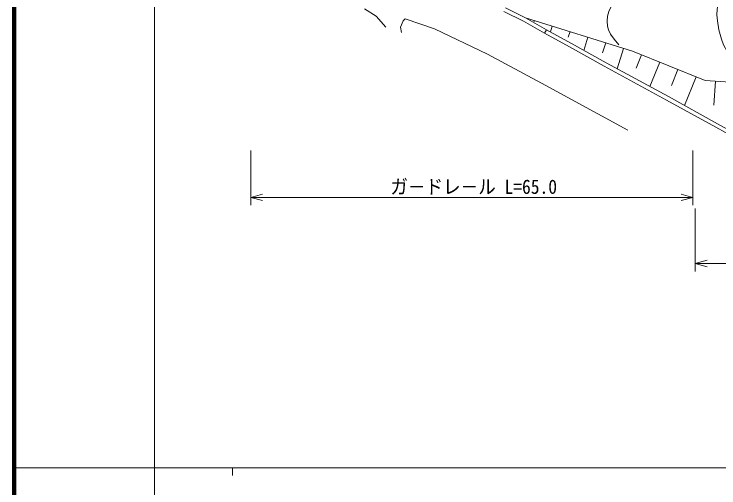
# Model space of a CAD drawing. Units: millimetres, scale not verified. Extents: x 40000 to 680000, y 20000 to 380000.
# Drawn here: x 40000 to 130301, y 202409 to 263130 of the extents above; entities that cross this region are included whole.
import ezdxf
from ezdxf.enums import TextEntityAlignment as Align

# ---------------------------------------------------------------- set-up
doc = ezdxf.new("R2010")
doc.units = ezdxf.units.MM
doc.header["$LTSCALE"] = 1000
for name, color, linetype, lineweight in [('M-BGD', 7, 'Continuous', 13), ('M-STR-HTXT', 7, 'Continuous', 13), ('M-TTL', 2, 'Continuous', 140), ('M-TTL-BAND', 7, 'Continuous', 13)]:
    doc.layers.add(name, color=color, linetype=linetype, lineweight=lineweight)
doc.styles.add('ＭＳ ゴシック', font='')
doc.styles.get('ＭＳ ゴシック').set_extended_font_data('MS Gothic')

msp = doc.modelspace()

# ---------------------------------------------------------------- linework, layer by layer
at = {"layer": 'M-BGD'}
for p, q in [((84897, 263788), (86403, 262885)), ((105510, 262666), (102962, 263928)), ((86403, 262885), (87608, 261454)), ((105274, 262225), (102755, 263472)), ((89491, 261454), (89867, 262282)), ((89867, 262282), (90093, 262508)), ((90093, 262508), (93859, 261228)), ((107946, 260695), (105274, 262225)), ((108194, 261129), (105510, 262666)), ((105510, 262666), (119240, 258376)), ((106654, 262309), (106609, 262164)), ((89641, 260776), (89491, 261454)), ((93859, 261228), (100636, 257990)), ((107954, 260690), (108194, 261129)), ((111395, 259372), (108194, 261129)), ((108942, 261593), (108716, 260871)), ((111155, 258933), (107954, 260690)), ((111231, 260878), (111005, 260156)), ((113519, 260163), (112993, 258479)), ((115847, 256885), (111395, 259372)), ((115808, 259448), (115402, 258150)), ((115604, 256449), (111155, 258933)), ((118096, 258733), (117276, 256109)), ((119240, 258376), (128549, 254632)), ((100636, 257990), (107565, 254299)), ((120404, 257908), (119711, 256185)), ((123826, 252549), (115847, 256885)), ((122731, 256972), (121468, 253831)), ((123587, 252110), (115604, 256449)), ((125058, 256036), (124235, 253989)), ((127385, 255100), (125900, 251407)), ((107565, 254299), (118635, 248275)), ((128549, 254632), (141702, 253721)), ((129864, 254541), (129652, 251469)), ((129887, 248642), (123587, 252110)), ((130128, 249080), (123826, 252549)), ((137459, 244423), (129887, 248642)), ((137703, 244859), (130128, 249080))]:
    msp.add_line(p, q, dxfattribs=at)
for points in [[(133018, 270571), (132212, 269422), (131588, 268355), (131101, 267262), (130629, 265934), (130328, 264944), (130087, 263767), (130043, 263048), (130101, 262252), (130309, 261097), (130625, 259934), (130906, 259187), (131355, 258328), (132142, 257166), (133064, 256003), (133619, 255429), (134335, 254848), (135193, 254281)], [(117749, 266665), (116949, 265110), (116216, 263458), (116047, 262880), (115965, 262203), (116017, 261600), (116151, 261117), (116413, 260577), (116878, 259919), (117483, 259208)]]:
    msp.add_lwpolyline(points, dxfattribs=at)
at = {"layer": 'M-STR-HTXT'}
for p, q in [((70329, 245666), (70329, 238645)), ((126967, 238645), (126967, 245666)), ((70329, 239645), (71829, 240065)), ((71829, 239225), (70329, 239645)), ((70329, 239645), (126967, 239645)), ((125467, 240065), (126967, 239645)), ((126967, 239645), (125467, 239225)), ((127279, 238195), (127279, 230154)), ((127279, 231154), (128779, 231574)), ((128779, 230734), (127279, 231154)), ((127279, 231154), (198407, 231154))]:
    msp.add_line(p, q, dxfattribs=at)
at = {"layer": 'M-TTL'}
msp.add_line((40000, 380000), (40000, 20000), dxfattribs=at)
at = {"layer": 'M-TTL-BAND'}
for p, q in [((58000, 370000), (58000, 20000)), ((40000, 205000), (579000, 205000)), ((68000, 205000), (68000, 204000))]:
    msp.add_line(p, q, dxfattribs=at)

# ---------------------------------------------------------------- texts
at = {"layer": 'M-STR-HTXT', "style": 'ＭＳ ゴシック', "width": 0.9}
msp.add_text('ガ－ドレ－ル L=65.0', height=1833, dxfattribs=at).set_placement((88207, 239544), align=Align.BOTTOM_LEFT)

doc.saveas('drawing.dxf')
